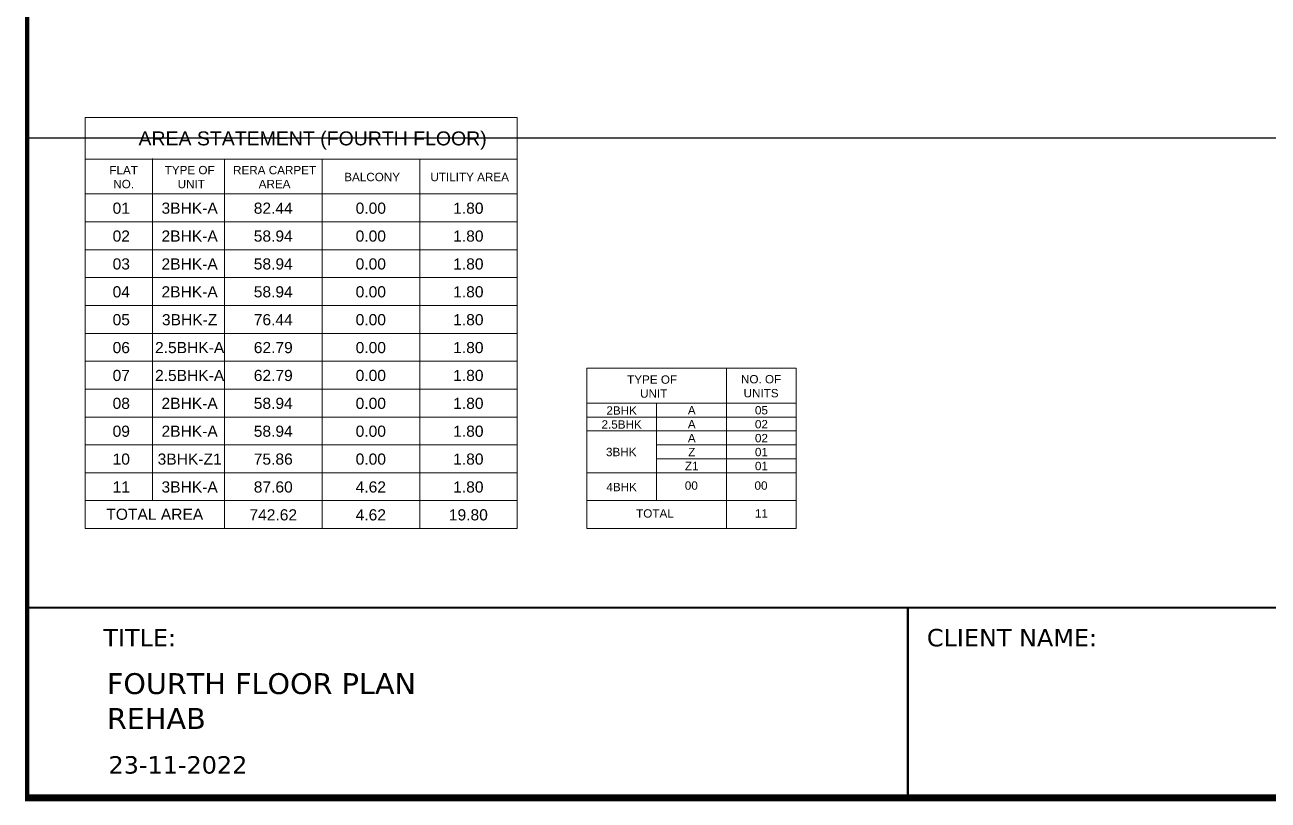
# Model space of a CAD drawing. Header units: inches. Extents: x 27644242 to 29005101, y -955243 to 216979.
# Drawn here: x 28689497 to 28734104, y -317908 to -290099 of the extents above; entities that cross this region are included whole.
import ezdxf

# ---------------------------------------------------------------- set-up
doc = ezdxf.new("R2010")
doc.units = ezdxf.units.IN
doc.header["$MEASUREMENT"] = 0
doc.layers.get('Defpoints').update_dxf_attribs({"color": 8})
doc.layers.add('ATA_FORMAT', color=7, linetype='Continuous', lineweight=50)
doc.layers.add('WALL', color=7, linetype='Continuous', lineweight=20)
doc.layers.add('ATA_FORMAT TEXT', color=7, linetype='Continuous')
doc.layers.add('text', color=7, linetype='Continuous')
doc.styles.add('AMITS', font='arial.ttf')
doc.styles.get("Standard").update_dxf_attribs({"font": 'swiss.ttf'})

msp = doc.modelspace()

# ---------------------------------------------------------------- linework, layer by layer
at = {"layer": 'ATA_FORMAT'}
for p, q in [((28798160.52802039, -311010.0139571673), (28689573.81143478, -311001.7903394188)), ((28721178.50423339, -311001.8308205317, -1.917575e-09), (28721178.16682533, -317830.9823882441, -1.917575e-09))]:
    msp.add_line(p, q, dxfattribs=at)
at = {"layer": 'Defpoints', "linetype": 'Continuous', "const_width": 154.4264220221692}
msp.add_lwpolyline([(28798160.5280223, -243580.9823775525), (28798160.52802039, -317830.9823775227), (28689573.81143478, -317830.9823752131), (28689573.81143669, -243580.9823752503)], close=True, dxfattribs=at)
at = {"layer": 'Defpoints', "color": 1, "ltscale": 500}
msp.add_lwpolyline([(28689580.45462777, -294152.9659700115), (28798167.17121243, -294152.9659700115), (28798167.17121243, -245857.7699094426), (28689580.45462777, -245857.7699094426)], close=True, dxfattribs=at)
at = {"layer": 'WALL', "ltscale": 500}
for p, q in [((28691664.85755827, -293416.0108534783), (28707164.85755827, -293416.0108534783)), ((28691664.85755827, -293416.0108534783), (28691664.85755827, -308165.692280652)), ((28691664.85755827, -293416.0108534783), (28707164.85755827, -293416.0108534783)), ((28707164.85755827, -293416.0108534783), (28707164.85755827, -308165.692280652)), ((28691664.85755827, -294915.692280652), (28707164.85755827, -294915.692280652)), ((28694075.22648479, -294890.0834025155), (28694075.22648479, -307140.0834025155)), ((28696664.85755827, -294915.692280652), (28696664.85755827, -307165.692280652)), ((28700164.85755827, -294915.692280652), (28700164.85755827, -307165.692280652)), ((28703664.85755827, -294915.692280652), (28703664.85755827, -307165.692280652)), ((28691664.85755827, -296165.692280652), (28707164.85755827, -296165.692280652)), ((28691664.85755827, -297165.692280652), (28707164.85755827, -297165.692280652)), ((28691664.85755827, -298165.692280652), (28707164.85755827, -298165.692280652)), ((28691664.85755827, -299165.692280652), (28707164.85755827, -299165.692280652)), ((28691664.85755827, -300165.692280652), (28707164.85755827, -300165.692280652)), ((28691664.85755827, -301165.692280652), (28707164.85755827, -301165.692280652)), ((28691664.85755827, -302165.692280652), (28707164.85755827, -302165.692280652)), ((28709664.85755873, -302415.692280652), (28717164.85755873, -302415.692280652)), ((28709664.85755873, -302415.692280652), (28709664.85755873, -308165.692280652)), ((28709664.85755873, -302415.692280652), (28717164.85755873, -302415.692280652)), ((28714664.85755873, -302415.692280652), (28714664.85755873, -308165.692280652)), ((28717164.85755873, -302415.692280652), (28717164.85755873, -308165.692280652)), ((28691664.85755827, -303165.692280652), (28707164.85755827, -303165.692280652)), ((28709664.85755873, -303665.692280652), (28717164.85755873, -303665.692280652)), ((28712164.85755873, -303665.692280652), (28712164.85755873, -307165.692280652)), ((28691664.85755827, -304165.692280652), (28707164.85755827, -304165.692280652)), ((28709664.85755873, -304165.692280652), (28717164.85755873, -304165.692280652)), ((28712164.85755873, -304165.692280652), (28717164.85755873, -304165.692280652)), ((28709664.85755873, -304665.692280652), (28717164.85755873, -304665.692280652)), ((28712164.85755873, -304665.692280652), (28717164.85755873, -304665.692280652)), ((28691664.85755827, -305165.692280652), (28707164.85755827, -305165.692280652)), ((28712164.85755873, -305165.692280652), (28717164.85755873, -305165.692280652)), ((28712164.85755873, -305665.692280652), (28717164.85755873, -305665.692280652)), ((28691664.85755827, -306165.692280652), (28707164.85755827, -306165.692280652)), ((28709664.85755873, -306165.692280652), (28717164.85755873, -306165.692280652)), ((28691664.85755827, -307165.692280652), (28707164.85755827, -307165.692280652)), ((28696664.85755827, -307165.692280652), (28696664.85755827, -308165.692280652)), ((28700164.85755827, -307165.692280652), (28700164.85755827, -308165.692280652)), ((28703664.85755827, -307165.692280652), (28703664.85755827, -308165.692280652)), ((28709664.85755873, -307165.692280652), (28717164.85755873, -307165.692280652)), ((28691664.85755827, -308165.692280652), (28707164.85755827, -308165.692280652)), ((28709664.85755873, -308165.692280652), (28717164.85755873, -308165.692280652))]:
    msp.add_line(p, q, dxfattribs=at)

# ---------------------------------------------------------------- texts
at = {"layer": 'ATA_FORMAT TEXT', "ltscale": 10, "attachment_point": 1, "rotation": 359.99716919179184}
for s, width, insert, char_height in [('{\\fVerdana|b0|i0|c0|p34;TITLE:}', 43.03389641996762, (28692313.52132324, -311767.0421991508, -1.917575e-09), 625), ('{\\fVerdana|b0|i0|c0|p34;CLIENT NAME:}', 9651.650664459914, (28721857.7402201, -311767.0834809105, -1.917575e-09), 625), ('{\\fVerdana|b0|i0|c0|p34;FOURTH FLOOR PLAN\\PREHAB}', 22530.57236035541, (28692438.52132324, -313353.1229211177, -1.917575e-09), 750), ('{\\fVerdana|b0|i0|c0|p34;23-11-2022}', 25.6002801094013, (28692496.57185081, -316331.0482823487, -1.917575e-09), 625)]:
    msp.add_mtext_dynamic_manual_height_columns(s, width=width, gutter_width=9.687955009770244, heights=[0], dxfattribs=dict(at, insert=insert, char_height=char_height))
at = {"layer": 'text', "ltscale": 100, "attachment_point": 1, "style": 'AMITS'}
for s, insert, char_height, width in [('AREA STATEMENT (FOURTH FLOOR)', (28693574.04857392, -293921.6648111457), 500, 15316.49951249361), ('\\pxqc;FLAT \\PNO.', (28692075.80083909, -295159.1208713599), 300, 1930.349796574563), ('\\pxqc;TYPE OF\\P\\pt2; UNIT', (28694314.45399451, -295159.1208713599), 300, 2189.063659064472), ('\\pxqc;RERA CARPET \\PAREA', (28696829.83875942, -295159.1208713599), 300, 3252.524869401008), ('\\pxqc;BALCONY', (28700329.83875942, -295406.2662277966), 300, 3252.524869401008), ('\\pxqc;UTILITY AREA', (28703829.83875942, -295406.2662277966), 300, 3252.524869401008), ('\\pxqc;01', (28691990.38245771, -296474.4281363906), 400, 1930.349796574563), ('\\pxqc;3BHK-A', (28694005.76722261, -296474.4281363906), 400, 2805.349526595324), ('\\pxqc;82.44', (28697005.76722261, -296474.4281363906), 400, 2805.349526595324), ('\\pxqc;0.00', (28700505.76722261, -296474.4281363906), 400, 2805.349526595324), ('\\pxqc;1.80', (28704005.76722261, -296474.4281363906), 400, 2805.349526595324), ('\\pxqc;02', (28691990.38245771, -297474.4281363906), 400, 1930.349796574563), ('\\pxqc;2BHK-A', (28694005.76722261, -297474.4281363906), 400, 2805.349526595324), ('\\pxqc;58.94', (28697005.76722261, -297474.4281363906), 400, 2805.349526595324), ('\\pxqc;0.00', (28700505.76722261, -297474.4281363906), 400, 2805.349526595324), ('\\pxqc;1.80', (28704005.76722261, -297474.4281363906), 400, 2805.349526595324), ('\\pxqc;03', (28691990.38245771, -298474.4281363906), 400, 1930.349796574563), ('\\pxqc;2BHK-A', (28694005.76722261, -298474.4281363906), 400, 2805.349526595324), ('\\pxqc;58.94', (28697005.76722261, -298474.4281363906), 400, 2805.349526595324), ('\\pxqc;0.00', (28700505.76722261, -298474.4281363906), 400, 2805.349526595324), ('\\pxqc;1.80', (28704005.76722261, -298474.4281363906), 400, 2805.349526595324), ('\\pxqc;04', (28691990.38245771, -299474.4281363906), 400, 1930.349796574563), ('\\pxqc;2BHK-A', (28694005.76722261, -299474.4281363906), 400, 2805.349526595324), ('\\pxqc;58.94', (28697005.76722261, -299474.4281363906), 400, 2805.349526595324), ('\\pxqc;0.00', (28700505.76722261, -299474.4281363906), 400, 2805.349526595324), ('\\pxqc;1.80', (28704005.76722261, -299474.4281363906), 400, 2805.349526595324), ('\\pxqc;05', (28691990.38245771, -300474.4281363906), 400, 1930.349796574563), ('\\pxqc;3BHK-Z', (28694005.76722261, -300474.4281363906), 400, 2805.349526595324), ('\\pxqc;76.44', (28697005.76722261, -300474.4281363906), 400, 2805.349526595324), ('\\pxqc;0.00', (28700505.76722261, -300474.4281363906), 400, 2805.349526595324), ('\\pxqc;1.80', (28704005.76722261, -300474.4281363906), 400, 2805.349526595324), ('\\pxqc;06', (28691990.38245771, -301474.4281363906), 400, 1930.349796574563), ('\\pxqc;2.5BHK-A', (28694005.76722261, -301474.4281363906), 400, 2805.349526595324), ('\\pxqc;62.79', (28697005.76722261, -301474.4281363906), 400, 2805.349526595324), ('\\pxqc;0.00', (28700505.76722261, -301474.4281363906), 400, 2805.349526595324), ('\\pxqc;1.80', (28704005.76722261, -301474.4281363906), 400, 2805.349526595324), ('\\pxqc;07', (28691990.38245771, -302474.4281363906), 400, 1930.349796574563), ('\\pxqc;2.5BHK-A', (28694005.76722261, -302474.4281363906), 400, 2805.349526595324), ('\\pxqc;62.79', (28697005.76722261, -302474.4281363906), 400, 2805.349526595324), ('\\pxqc;0.00', (28700505.76722261, -302474.4281363906), 400, 2805.349526595324), ('\\pxqc;1.80', (28704005.76722261, -302474.4281363906), 400, 2805.349526595324), ('\\pxqc;TYPE OF\\P\\pt2; UNIT', (28709814.45399498, -302672.5824056792), 300, 4374.280071698129), ('\\pxqc;NO. OF UNITS', (28714946.5701102, -302659.1208713599), 300, 1930.349796574563), ('\\pxqc;08', (28691990.38245771, -303474.4281363906), 400, 1930.349796574563), ('\\pxqc;2BHK-A', (28694005.76722261, -303474.4281363906), 400, 2805.349526595324), ('\\pxqc;58.94', (28697005.76722261, -303474.4281363906), 400, 2805.349526595324), ('\\pxqc;0.00', (28700505.76722261, -303474.4281363906), 400, 2805.349526595324), ('\\pxqc;1.80', (28704005.76722261, -303474.4281363906), 400, 2805.349526595324), ('\\pxqc;A', (28710771.15144804, -303772.5051217701), 300, 5305.349526595324), ('\\pxqc;05', (28713271.15144804, -303772.5051217701), 300, 5305.349526595324), ('\\pxqc;2BHK', (28709505.76722308, -303782.3615503669), 300, 2805.349526595324), ('\\pxqc;09', (28691990.38245771, -304474.4281363906), 400, 1930.349796574563), ('\\pxqc;2BHK-A', (28694005.76722261, -304474.4281363906), 400, 2805.349526595324), ('\\pxqc;58.94', (28697005.76722261, -304474.4281363906), 400, 2805.349526595324), ('\\pxqc;0.00', (28700505.76722261, -304474.4281363906), 400, 2805.349526595324), ('\\pxqc;1.80', (28704005.76722261, -304474.4281363906), 400, 2805.349526595324), ('\\pxqc;2.5BHK', (28709505.76722308, -304282.3615503669), 300, 2805.349526595324), ('\\pxqc;A', (28710771.15144804, -304272.5051217701), 300, 5305.349526595324), ('\\pxqc;02', (28713271.15144804, -304272.5051217701), 300, 5305.349526595324), ('\\pxqc;A', (28710771.15144804, -304772.5051217701), 300, 5305.349526595324), ('\\pxqc;02', (28713271.15144804, -304772.5051217701), 300, 5305.349526595324), ('\\pxqc;10', (28691990.38245771, -305474.4281363906), 400, 1930.349796574563), ('\\pxqc;3BHK-Z1', (28694005.76722261, -305474.4281363906), 400, 2805.349526595324), ('\\pxqc;75.86', (28697005.76722261, -305474.4281363906), 400, 2805.349526595324), ('\\pxqc;0.00', (28700505.76722261, -305474.4281363906), 400, 2805.349526595324), ('\\pxqc;1.80', (28704005.76722261, -305474.4281363906), 400, 2805.349526595324), ('\\pxqc;3BHK', (28709492.30568877, -305270.5818911674), 300, 2805.349526595324), ('\\pxqc;Z', (28710771.15144804, -305272.5051217701), 300, 5305.349526595324), ('\\pxqc;01', (28713271.15144804, -305272.5051217701), 300, 5305.349526595324), ('\\pxqc;Z1', (28710771.15144804, -305772.5051217701), 300, 5305.349526595324), ('\\pxqc;01', (28713271.15144804, -305772.5051217701), 300, 5305.349526595324), ('\\pxqc;11', (28691990.38245771, -306474.4281363906), 400, 1930.349796574563), ('\\pxqc;3BHK-A', (28694005.76722261, -306474.4281363906), 400, 2805.349526595324), ('\\pxqc;87.60', (28697005.76722261, -306474.4281363906), 400, 2805.349526595324), ('\\pxqc;4.62', (28700505.76722261, -306474.4281363906), 400, 2805.349526595324), ('\\pxqc;1.80', (28704005.76722261, -306474.4281363906), 400, 2805.349526595324), ('\\pxqc;4BHK', (28709505.76722308, -306528.2742736228), 300, 2805.349526595324), ('\\pxqc;00', (28712005.76722308, -306474.4281363906), 300, 2805.349526595324), ('\\pxqc;00', (28714505.76722308, -306474.4281363906), 300, 2805.349526595324), ('\\pxqc;TOTAL AREA', (28691182.69039922, -307452.8896814978), 400, 5949.963940951973), ('\\pxqc;742.62', (28697005.76722261, -307474.4281363906), 400, 2805.349526595324), ('\\pxqc;4.62', (28700505.76722261, -307474.4281363906), 400, 2805.349526595324), ('\\pxqc;19.80', (28704005.76722261, -307474.4281363906), 400, 2805.349526595324), ('\\pxqc;TOTAL', (28710700.47839292, -307474.4281363906), 300, 2805.349526595324), ('\\pxqc;{\\C1;11}', (28713271.15144804, -307474.4281363906), 300, 5305.349526595324)]:
    msp.add_mtext(s, dxfattribs=dict(at, insert=insert, char_height=char_height, width=width))

doc.saveas('drawing.dxf')
